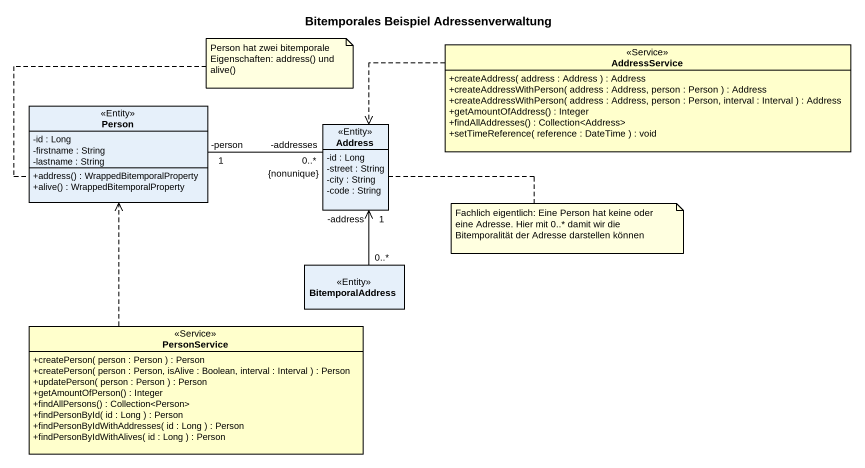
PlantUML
@startuml
title Bitemporales Beispiel Adressenverwaltung
hide circle
hide empty members
skinparam classAttributeIconSize 0
class AddressService <<Service>> #FFFFCC {
  +createAddress( address : Address ) : Address
  +createAddressWithPerson( address : Address, person : Person ) : Address
  +createAddressWithPerson( address : Address, person : Person, interval : Interval ) : Address
  +getAmountOfAddress() : Integer
  +findAllAddresses() : Collection<Address>
  +setTimeReference( reference : DateTime ) : void
}
class "Person" as Person_ <<Entity>> {
  -id : Long
  -firstname : String
  -lastname : String
  +address() : WrappedBitemporalProperty
  +alive() : WrappedBitemporalProperty
}
class Address <<Entity>> {
  -id : Long
  -street : String
  -city : String
  -code : String
}
class BitemporalAddress <<Entity>>
class PersonService <<Service>> #FFFFCC {
  +createPerson( person : Person ) : Person
  +createPerson( person : Person, isAlive : Boolean, interval : Interval ) : Person
  +updatePerson( person : Person ) : Person
  +getAmountOfPerson() : Integer
  +findAllPersons() : Collection<Person>
  +findPersonById( id : Long ) : Person
  +findPersonByIdWithAddresses( id : Long ) : Person
  +findPersonByIdWithAlives( id : Long ) : Person
}
AddressService .left.> Address
Person_ "-person\n1" -right- "0..*\n-addresses\n{nonunique}" Address
BitemporalAddress "0..*" -up-> "1\n-address" Address
PersonService .up.> Person_
note right of Person_ : Person hat zwei bitemporale Eigenschaften: address() und alive()
note right of Address : Fachlich eigentlich: Eine Person hat keine oder eine Adresse. Hier mit 0..* damit wir die Bitemporalität der Adresse darstellen können
@enduml
